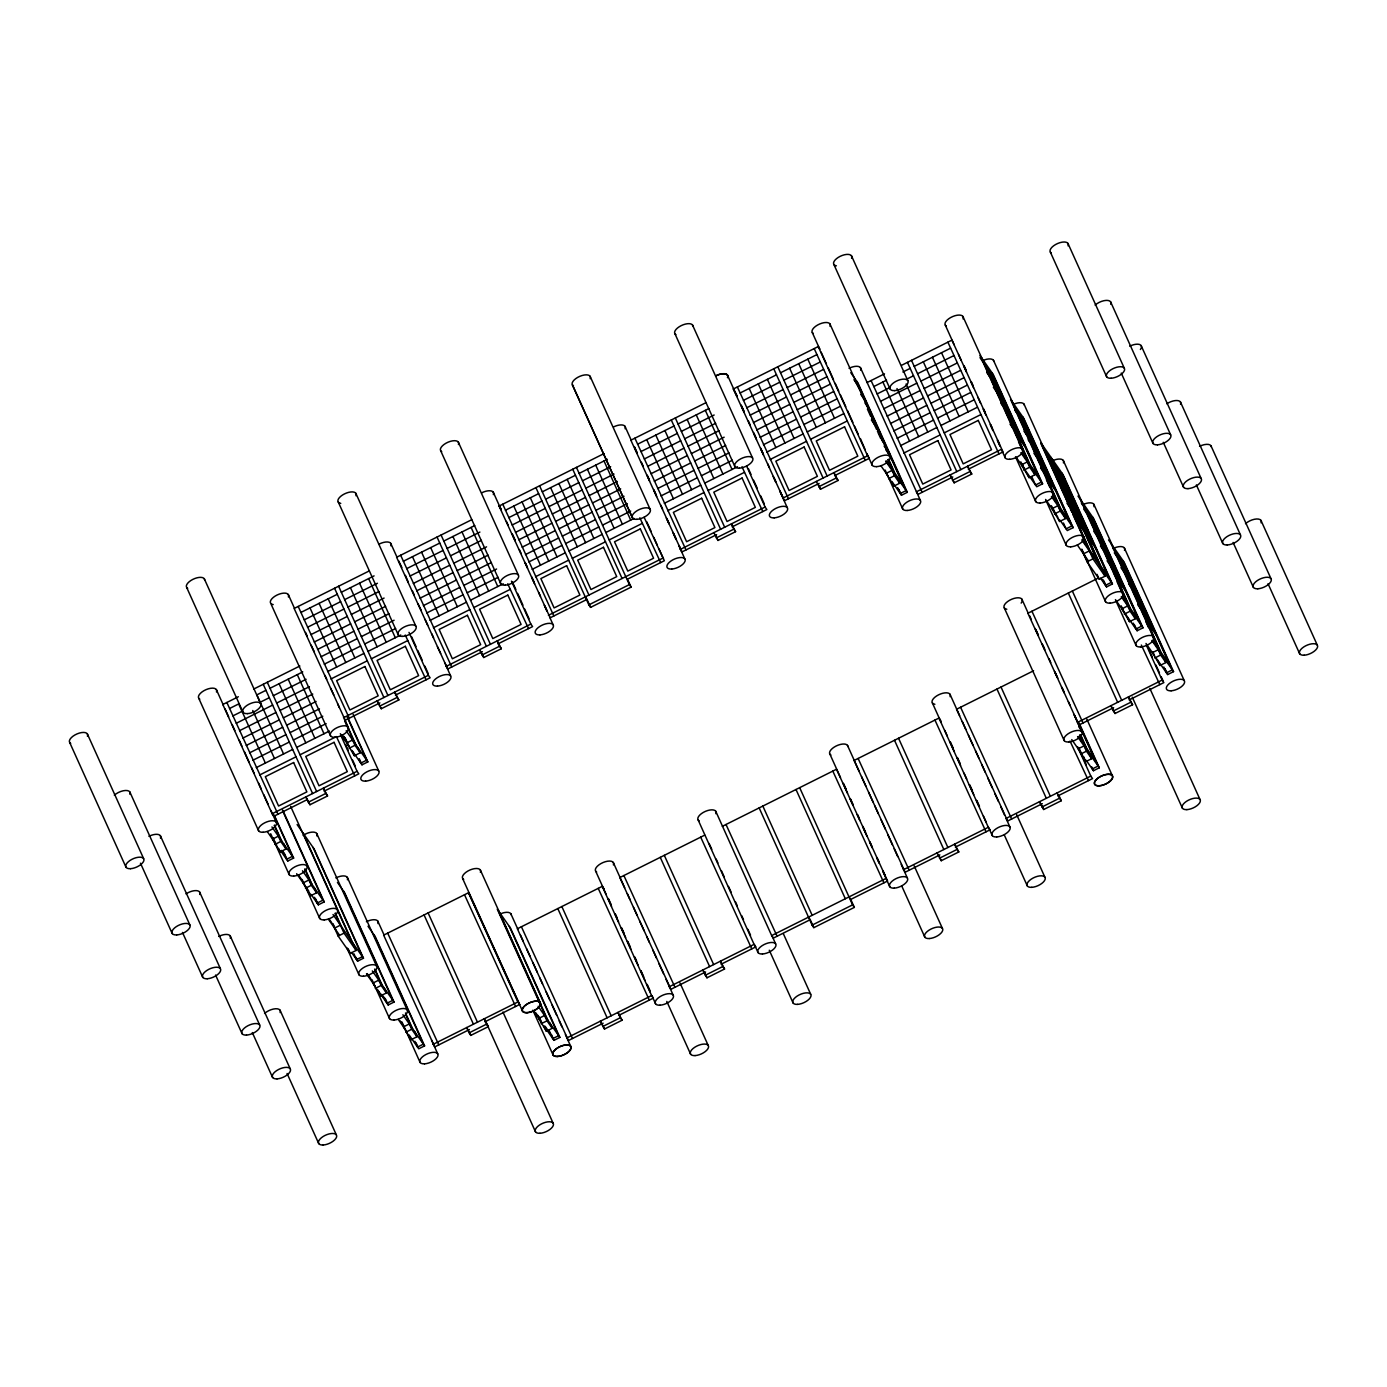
<?xml version="1.0" encoding="UTF-8"?>
<svg xmlns="http://www.w3.org/2000/svg" width="1387" height="1387" viewBox="0 0 1387 1387"><rect width="100%" height="100%" fill="white"/><g stroke="black" fill="none" stroke-linecap="round" stroke-linejoin="round"><path stroke-width="1.5" d="M369.254 570.924L294.148 608.46L345.224 720.217L379.899 702.897M471.736 519.709L396.613 557.262L447.689 669.019L482.381 651.682M644.105 517.264L664.338 560.747L627.513 579.159L631.12 587.134L590.602 607.367L586.996 599.392L550.171 617.804L499.077 506.047L604.056 453.584M705.983 402.663L630.86 440.199L681.936 551.957L716.628 534.636M819.11 483.422L784.418 500.759L733.342 388.984L818.243 346.559L819.994 349.073M300.892 612.447L337.284 594.277M341.323 592.249L374.074 575.882M403.374 561.25L439.766 543.063M443.805 541.051L474.735 525.586M505.475 510.208L538.624 493.651M542.317 491.813L575.466 475.238M579.142 473.4L607.333 459.322M637.621 444.187L674.013 426M678.052 423.989L708.982 408.524M740.103 392.989L776.477 374.802M780.534 372.774L816.908 354.604M304.238 619.85L340.63 601.663M344.67 599.635L377.42 583.268M406.703 568.635L443.094 550.448M447.134 548.437L479.885 532.071M508.821 517.611L541.97 501.036M545.646 499.199L578.795 482.641M582.488 480.786L610.661 466.708M640.967 451.573L677.341 433.403M681.398 431.374L714.149 415.008M743.432 400.375L779.823 382.188M783.863 380.177L820.254 361.99M307.567 627.236L343.959 609.049M347.998 607.038L378.928 591.573M410.049 576.021L446.441 557.851M450.48 555.823L481.41 540.375M512.15 524.997L545.299 508.422M548.992 506.584L582.141 490.027M585.817 488.189L614.008 474.094M644.296 458.976L680.688 440.789M684.727 438.76L715.657 423.312M746.778 407.761L783.152 389.574M787.209 387.562L823.583 369.375M310.913 634.622L347.305 616.435M351.344 614.424L384.095 598.057M413.378 583.424L449.769 565.237M453.809 563.209L486.56 546.842M515.496 532.383L548.645 515.825M552.321 513.988L585.47 497.413M589.163 495.575L617.336 481.497M647.625 466.361L684.016 448.174M688.073 446.163L719.003 430.698M750.107 415.164L786.498 396.977M790.538 394.948L826.929 376.761M314.242 642.025L350.634 623.838M354.673 621.809L385.603 606.362M416.724 590.81L453.116 572.623M457.155 570.612L488.085 555.147M518.825 539.768L551.974 523.211M555.667 521.373L588.816 504.799M592.492 502.961L620.683 488.883M650.971 473.747L687.363 455.56M691.402 453.549L724.153 437.182M753.436 422.55L789.827 404.363M793.867 402.334L830.258 384.164M317.588 649.411L353.98 631.224M358.019 629.195L388.949 613.747M420.053 598.196L456.444 580.009M460.484 577.998L491.414 562.533M522.171 547.172L555.32 530.597M558.996 528.759L592.145 512.202M595.838 510.347L624.011 496.269M654.3 481.15L690.691 462.963M694.731 460.935L725.661 445.487M756.782 429.935L793.173 411.748M797.213 409.737L833.604 391.55M238.356 696.742L222.822 704.492L272.164 813.753L273.915 816.25L306.683 799.883M253.665 689.079L299.852 666.003M867.031 382.569L884.49 373.849M901.723 365.232L951.95 340.127L1003.009 451.902L968.334 469.222M320.917 656.797L357.309 638.609M361.348 636.598L394.099 620.232M423.399 605.599L459.773 587.412M463.83 585.383L496.581 569.017M525.5 554.557L558.649 538M562.342 536.145L595.491 519.588M599.167 517.75L627.357 503.672M657.646 488.536L694.037 470.349M698.077 468.338L729.007 452.873M760.111 437.321L796.502 419.151M800.542 417.123L836.933 398.936M229.583 708.497L238.668 703.937L265.368 763.058M265.957 690.31L256.872 694.852L283.572 753.973M269.997 688.281L302.747 671.915M873.793 386.557L886.536 380.194M902.902 372.011L910.184 368.37M914.224 366.359L950.615 348.172M324.263 664.182L360.637 646.013M364.694 643.984L395.624 628.536M426.728 612.985L463.119 594.798M467.159 592.769L498.089 577.321M528.846 561.943L561.995 545.386M565.671 543.548L598.82 526.973M602.513 525.136L630.686 511.057M660.975 495.922L697.366 477.735M701.406 475.724L732.336 460.259M763.457 444.724L799.848 426.537M803.888 424.509L840.279 406.322M232.912 715.883L242.014 711.34M260.201 702.238L269.303 697.696M273.343 695.667L306.094 679.301M877.121 393.943L889.865 387.58M906.248 379.397L913.513 375.756M917.57 373.744L953.944 355.557M327.592 671.585L363.983 653.398M368.023 651.37L400.774 635.003M430.074 620.37L466.448 602.183M470.505 600.172L503.256 583.806M532.175 569.346L565.324 552.772M569.017 550.934L602.166 534.359M605.842 532.521L634.015 518.443M664.321 503.308L700.712 485.138M704.752 483.109L737.503 466.743M766.786 452.11L803.177 433.923M807.217 431.912L843.608 413.725M236.258 723.268L272.632 705.081M276.672 703.07L309.422 686.686M880.468 401.328L916.859 383.159M920.899 381.13L957.29 362.943M330.938 678.971L367.312 660.784M371.369 658.773L407.743 640.586M433.403 627.756L469.794 609.587M473.834 607.558L510.225 589.371M535.521 576.732L568.67 560.157M572.346 558.32L605.495 541.762M609.188 539.924L642.337 523.35M667.65 510.711L704.041 492.524M708.081 490.495L744.472 472.326M770.132 459.496L806.523 441.309M810.563 439.298L846.954 421.111M239.587 730.654L275.978 712.467M280.018 710.456L312.769 694.089M883.796 408.732L920.188 390.545M924.227 388.516L960.619 370.346M242.933 738.057L279.307 719.87M283.364 717.842L316.097 701.475M887.143 416.117L923.534 397.93M927.574 395.919L963.965 377.732M246.262 745.443L282.653 727.256M286.693 725.228L319.443 708.861M890.471 423.503L926.863 405.316M930.902 403.305L967.294 385.118M249.608 752.829L285.982 734.642M290.039 732.631L322.772 716.247M893.817 430.889L930.192 412.719M934.249 410.691L970.64 392.504M252.937 760.215L289.328 742.028M293.368 740.017L326.118 723.65M897.146 438.292L933.538 420.105M937.577 418.076L973.969 399.907M343.473 717.72L428.375 675.296L430.126 677.792L395.434 695.13M445.938 666.523L530.857 624.081L532.591 626.595L497.916 643.915M548.42 615.308L662.605 558.25M680.202 549.46L765.104 507.035L766.855 509.532L732.163 526.869M782.667 498.245L867.568 455.82L869.32 458.334L834.645 475.654M256.283 767.618L292.657 749.431M296.714 747.402L329.447 731.036M900.475 445.678L936.866 427.491M940.923 425.48L977.298 407.293M379.535 706.208L397.115 697.436L398.849 699.932L381.286 708.722L377.143 700.903L381.286 708.722M482.017 655.011L499.58 646.221L501.331 648.735L483.768 657.507L479.625 649.688L483.768 657.507M716.264 537.948L733.827 529.175L735.578 531.672L718.015 540.445L713.872 532.625M818.746 486.75L836.309 477.96L838.06 480.474L820.48 489.247L816.336 481.428M535.919 487.635L588.851 604.871L629.369 584.62L631.12 587.134M259.612 775.004L296.003 756.817M300.043 754.788L336.434 736.601L354.76 775.836M903.821 453.064L940.213 434.877M944.252 432.865L980.644 414.678M349.125 748.234L354.985 745.304L360.221 752.812L354.361 755.742L346.733 742.912L352.575 739.982L354.985 745.304M888.599 478.654L894.459 475.724L899.695 483.231L893.835 486.161L886.206 473.331L892.049 470.401L894.459 475.724M352.367 750.991L362.007 764.809L367.85 761.896L347.6 717.01M891.824 481.41L901.481 495.228L907.323 492.316L857.998 383.055L850.768 372.67M272.164 813.753L357.066 771.311L358.817 773.825L324.125 791.162M1001.275 449.388L916.356 491.813L918.107 494.327L952.8 476.989M308.226 802.241L325.789 793.451L327.54 795.965L309.977 804.737L305.834 796.918L309.977 804.737M952.436 480.318L969.998 471.528L971.75 474.042L954.169 482.815L950.026 474.995L951.777 477.492M274.921 844.423L280.781 841.493L286.017 849L280.157 851.93L272.528 839.1L278.371 836.17L280.781 841.493M1023.849 470.158L1029.709 467.228L1034.945 474.735L1029.085 477.665L1021.456 464.836L1027.316 461.906L1029.709 467.228M280.573 850.63L287.803 861.015L293.645 858.085L274.262 815.157M1029.327 464.801L980.002 355.54L993.265 374.559L1042.591 483.82L1036.73 486.75L1016.238 457.363M305.469 888.235L311.329 885.305L316.565 892.812L310.705 895.742L303.077 882.912L308.937 879.982L311.329 885.305M1054.415 513.97L1060.257 511.057L1065.511 518.565L1059.651 521.495L1052.005 508.665L1057.865 505.735L1060.257 511.057M311.121 894.459L318.351 904.827L324.211 901.897L282.792 810.199M1059.876 508.63L1010.551 399.369L1023.814 418.389L1073.139 527.649L1067.279 530.562L1060.049 520.194M334.579 928.094L340.422 925.164M1083.507 553.829L1089.35 550.899M338.168 936.069L344.028 933.139L356.112 950.459L350.252 953.389L338.168 936.069L332.811 924.193M1087.096 561.804L1092.956 558.874L1105.04 576.194L1099.18 579.125L1087.096 561.804L1081.739 549.928M484.947 1021.803L519.64 1004.483L468.546 892.725L383.644 935.15L434.738 1046.908L469.43 1029.57M1097.256 578.587L1027.888 613.262L1078.947 725.02L1113.64 707.682M351.587 952.505L357.638 961.156L363.481 958.226L314.138 848.983L297.113 824.572M1100.532 578.24L1106.566 586.909L1112.426 583.979L1063.101 474.718L1041.134 443.216L1090.459 552.477M375.305 988.394L381.165 985.463L386.401 992.971L380.541 995.901L372.912 983.071L378.772 980.141L381.165 985.463M1124.25 614.146L1130.11 611.216L1135.346 618.741L1129.486 621.671L1121.858 608.841L1127.7 605.911L1130.11 611.216M604.021 888.842L602.27 886.345L517.368 928.77L568.445 1040.527L603.137 1023.19M704.735 835.13L619.833 877.555L670.909 989.312L705.602 971.975M722.332 826.323L836.5 769.248L887.593 881.005L850.751 899.417L849.017 896.904M940.733 720.547L938.982 718.05L854.08 760.475L905.156 872.232L939.849 854.895M1033.575 670.771L956.545 709.26L1007.621 821.017L1042.313 803.68M377.333 989.416L388.187 1004.986L394.047 1002.055L344.687 892.795L337.457 882.427M1115.425 599.617L1137.132 630.738L1142.992 627.826L1093.667 518.565L1077.994 496.078M405.854 1032.205L411.714 1029.275L416.95 1036.783L411.089 1039.713L403.461 1026.883L409.321 1023.953L411.714 1029.275M1154.799 657.975L1160.659 655.045L1165.895 662.553L1160.052 665.483L1152.406 652.653L1158.266 649.723L1160.659 655.045M368.006 926.239L375.236 936.606L424.595 1045.867L418.735 1048.797L409.096 1034.962M1156.827 658.998L1167.681 674.567L1173.541 671.637L1124.216 562.376L1108.542 539.907M432.987 1044.411L517.888 1001.969L519.64 1004.483M1077.214 722.523L1162.115 680.098L1163.866 682.595L1129.174 699.932M469.066 1032.899L486.629 1024.109L488.38 1026.623L470.8 1035.396L466.656 1027.576L470.8 1035.396M1113.276 711.011L1130.838 702.238L1132.59 704.735L1115.027 713.507L1110.883 705.688L1115.027 713.507M541.138 1023.745L546.981 1020.815L552.217 1028.322L546.374 1031.252L538.728 1018.422L544.588 1015.492L546.981 1020.815M1080.577 754.112L1086.437 751.199L1091.673 758.706L1085.813 761.636L1078.184 748.807L1084.045 745.877L1086.437 751.199M1092.245 768.987L1098.105 766.057L1079.017 723.789M544.363 1026.501L554.002 1040.337L559.863 1037.407L510.52 928.163L497.257 909.144L546.599 1018.387M1086.229 760.336L1093.459 770.721L1099.319 767.791L1079.051 722.922M566.694 1038.013L651.613 995.589L653.346 998.085L618.671 1015.423M669.175 986.798L754.077 944.374L755.828 946.87L721.136 964.208M715.744 811.239L771.657 935.566L885.842 878.508M903.405 869.736L988.324 827.293L990.058 829.807L955.383 847.128M1005.887 818.521L1090.789 776.079L1092.54 778.592L1057.848 795.913M850.751 899.417L854.357 907.393L813.84 927.643L810.251 919.668L773.409 938.08L771.657 935.566M602.773 1026.501L620.336 1017.729L622.087 1020.225L604.524 1029.015L600.363 1021.196L604.524 1029.015M705.237 975.286L722.8 966.514L724.551 969.01L706.989 977.8L702.845 969.981L706.989 977.8M939.484 858.224L957.047 849.433L958.798 851.947L941.236 860.72L937.075 852.901M1041.949 807.009L1059.512 798.218L1061.263 800.732L1043.7 809.505L1039.556 801.686L1043.7 809.505M759.157 807.91L812.106 925.129L852.606 904.879L854.357 907.393M980.002 357.673L982.724 361.556M983.92 363.29L994.774 378.842M1014.469 407.119L1025.322 422.671M1043.839 449.232L1053.739 463.414M1054.831 464.992L1064.713 479.156M1081.305 502.961L1083.108 505.562M1084.322 507.278L1095.175 522.847M1114.871 551.107L1125.724 566.676M987.267 370.676L998.103 386.245M1014.799 410.171L1016.602 412.771M1017.815 414.505L1028.669 430.057M1049.647 460.172L1057.067 470.8M1058.16 472.378L1068.042 486.56M1083.732 509.064L1086.454 512.947M1087.651 514.681L1098.504 530.233M1114.298 552.876L1117.003 556.759M1118.217 558.493L1129.053 574.062M986.677 372.444L989.382 376.345M990.595 378.062L1001.449 393.631M1021.144 421.891L1031.997 437.46M1050.514 464.021L1060.396 478.186M1061.506 479.763L1071.388 493.945M1090.997 522.067L1101.85 537.619M1121.546 565.879L1132.399 581.448M993.924 385.465L1004.777 401.016M1024.49 429.276L1035.326 444.846M1053.86 471.407L1063.742 485.589M1064.835 487.149L1074.717 501.331M1094.326 529.453L1105.179 545.022M1120.956 567.664L1123.678 571.548M1124.874 573.282L1135.728 588.834M993.352 387.233L996.057 391.117M997.27 392.85L1008.124 408.419M1023.901 431.045L1026.623 434.946M1027.819 436.68L1038.672 452.231M1057.189 478.792L1067.071 492.974M1068.181 494.552L1078.063 508.717M1093.754 531.221L1096.458 535.122M1097.672 536.838L1108.508 552.407M1128.22 580.668L1139.074 596.237M1000.599 400.236L1011.452 415.805M1028.148 439.731L1029.952 442.332M1031.165 444.065L1042.001 459.617M1060.535 486.178L1070.417 500.36M1071.51 501.938L1081.392 516.12M1101.001 544.241L1111.854 559.793M1128.55 583.736L1130.353 586.337M1131.549 588.053L1142.403 603.622M1000.929 403.305L1002.732 405.906M1003.945 407.622L1014.799 423.191M1034.494 451.451L1045.347 467.02M1063.864 493.581L1073.746 507.746M1074.838 509.324L1084.738 523.506M1100.428 546.01L1103.133 549.893M1104.347 551.627L1115.183 567.179M1134.895 595.439L1145.749 611.008M1007.274 415.025L1018.127 430.577M1033.904 453.22L1036.626 457.121M1037.823 458.837L1048.676 474.406M1067.192 500.967L1077.092 515.149M1078.184 516.71L1088.067 530.892M1107.676 559.013L1118.529 574.582M1138.224 602.842L1149.077 618.394M1010.62 422.411L1021.456 437.98M1041.169 466.24L1052.022 481.792M1066.967 503.238L1069.446 506.775L1065.58 498.228M1070.539 508.353L1080.421 522.535M1081.513 524.113L1091.396 538.277M1107.086 560.781L1109.808 564.682M1111.004 566.399L1121.858 581.968M1137.652 604.611L1140.357 608.494M1141.57 610.228L1152.406 625.797M1073.867 515.739L1083.75 529.921M1084.859 531.498L1094.742 545.68M1010.031 424.179L1012.753 428.08M1013.949 429.797L1024.802 445.366M1040.579 468.008L1043.301 471.892M1044.498 473.626L1055.351 489.178M1114.35 573.802L1125.204 589.354M1144.899 617.614L1155.752 633.183M1016.827 435.223L1025.27 447.325L1038.516 476.677L1030.073 464.558L962.925 316.461M1047.376 479.052L1055.819 491.154L1069.065 520.489L1060.622 508.388L993.456 360.273M1076.641 521.009L1084.322 532.036L1097.568 561.388L1089.887 550.362L1024.005 404.085M1021.63 452.457L1026.449 459.374L1018.509 441.777M1052.178 496.286L1056.998 503.204L1051.71 491.466M1082.207 539.335L1086.593 545.628L1082.172 535.85M1122.031 596.462L1126.851 603.38L1117.142 581.864M1152.58 640.274L1157.399 647.192L1152.996 637.413M1020.884 452.699L1042.591 483.82M1051.45 496.529L1073.139 527.649M1081.947 540.271L1112.426 583.979M1121.285 596.687L1142.992 627.826M1151.834 640.517L1173.541 671.637M1045.59 499.441L1057.64 516.744M1077.318 544.97L1088.327 560.764M1145.991 643.447L1154.504 655.652L1152.666 651.647M998.969 453.913L947.893 342.156M1159.809 684.606L1141.345 645.042M859.507 387.337L854.08 379.553L862.835 394.723M860.755 394.341L866.182 402.109M865.003 403.028L869.51 409.512M872.856 416.898L867.43 409.113L870.759 416.516M871.677 417.799L876.185 424.283M922.147 492.298L871.071 380.541M1083.004 722.991L1031.928 611.234M871.383 420.001L879.531 431.669M877.434 431.288L882.86 439.072M881.681 439.974L886.206 446.458M884.108 446.077L889.535 453.844M1078.809 725.436L1081.531 729.337M885.773 449.769L890.003 455.82L903.249 485.155L894.806 473.054L888.634 459.357M1078.67 726.545L1081.981 731.296L1095.227 760.631L1086.801 748.529L1080.612 734.833M886.38 460.952L891.2 467.87L888.547 462.01M1078.358 736.428L1083.178 743.345L1079.641 735.526M885.634 461.195L907.323 492.316M1077.612 736.67L1099.319 767.791M880.988 465.859L888.287 476.33M1071.752 739.583L1082.38 754.805M865.28 460.345L814.204 348.588M1088.483 780.604L1070.001 741.039M733.342 388.984L736.844 395.399M788.457 498.731L737.381 386.973M1011.678 819.006L960.584 707.249M762.798 511.56L741.976 466.778M986.018 831.819L934.942 720.061M685.993 549.945L634.899 438.171M909.196 870.221L858.12 758.464M660.663 562.585L639.823 517.802M883.9 882.843L832.824 771.103M585.245 596.895L586.996 599.392M808.5 917.154L810.251 919.668M588.851 604.871L590.602 607.367M812.106 925.129L813.84 927.643M499.077 506.047L500.828 508.544M553.846 615.967L502.77 504.209M777.101 936.242L726.008 824.485M528.551 628.606L507.729 583.823M751.771 948.899L700.695 837.141M451.729 666.991L400.652 555.233M674.966 987.284L623.873 875.544M426.086 679.821L405.247 635.038M649.307 1000.114L598.23 888.356M349.264 718.206L298.188 606.448M572.484 1038.499L521.408 926.759M346.161 730.776L367.85 761.896M538.156 1006.286L559.863 1037.407M342.26 735.197L345.866 740.381L344.097 736.462M535.469 1012.441L537.879 1015.891M545.108 1026.259L549.928 1033.176M340.3 733.706L348.813 745.911M533.51 1010.932L541.953 1023.051L539.3 1017.191M515.6 1006.494L464.506 894.736M277.955 814.238L226.861 702.481M438.777 1044.896L387.684 933.139M271.956 826.964L293.645 858.085M302.505 870.776L324.211 901.897M333.019 914.536L363.481 958.226M372.34 970.935L394.047 1002.055M402.889 1014.747L424.595 1045.867M281.301 850.404L283.711 853.855M298.604 875.197L302.21 880.381M329.603 919.668L331.805 922.823M367.226 973.622L370.849 978.806M381.685 994.375L384.112 997.825M400.184 1020.901L402.594 1024.352M267.31 831.628L276.706 845.116M296.645 873.706L308.712 890.991M328.39 919.234L339.399 935.011M366.48 973.865L375.01 986.07M398.242 1019.41L405.559 1029.882M1260.956 520.35L1317.269 645.076M1210.938 445.695L1270.96 578.622M1268.03 583.702L1299.706 653.849M1180.389 401.883L1240.411 534.81M1233.095 542.438L1253.397 587.412M1141.12 345.571L1201.142 478.498M1196.374 484.947L1222.849 543.6M1110.571 301.759L1170.593 434.686M1163.277 442.314L1183.579 487.27M1067.938 243.366L1124.25 368.11M1121.251 373.086L1153.03 443.459M1050.375 252.157L1106.687 376.883M1124.354 547.969L1184.255 680.636M1123.002 560.66L1172.327 669.904L1166.484 672.834L1163.832 666.991M1123.002 562.775L1149.702 621.896M1120.297 558.892L1146.997 618.013M1117.593 554.991L1144.275 614.112M1163.502 657.247L1165.895 662.553M1093.823 504.209L1161.491 654.352M1110.952 543.357L1160.278 652.618M1145.922 621.775L1148.575 627.635M1165.045 668.707L1167.681 674.567M1157.642 660.16L1160.052 665.483M1092.453 516.831L1141.778 626.092L1135.918 629.022L1133.283 623.162M1092.453 518.963L1119.153 578.084M1089.749 515.062L1116.431 574.183M1087.027 511.179L1113.726 570.3M1132.954 613.418L1135.346 618.741M1148.887 649.428L1152.406 657.23M1155.926 665.032L1159.463 672.834M1161.214 676.735L1162.982 680.636M1063.274 460.415L1130.925 610.523M1146.269 644.972L1162.115 680.098M1080.404 499.545L1112.305 570.213M1112.981 571.721L1129.729 608.806M1134.479 624.896L1137.132 630.738M1127.891 618.117L1129.486 621.671M1061.991 473.14L1111.316 582.401L1105.474 585.331L1102.821 579.471M1121.233 605.876L1123.869 611.719M1062.234 475.62L1088.934 534.741M1059.772 472.065L1086.454 531.186M1057.293 468.529L1083.993 527.649M1052.109 458.976L1105.04 576.194M1051.017 457.398L1100.342 566.659M1115.876 600.744L1136.126 645.596M1051.259 459.86L1077.942 518.981M1048.78 456.323L1075.48 515.444M1046.318 452.769L1073.001 511.907M1103.931 581.049L1106.566 586.909M1040.718 443.146L1052.75 469.829M1053.253 470.904L1059.425 484.6M1060.257 486.456L1065.268 497.534M1070.279 508.63L1071.943 512.323M1072.619 513.831L1092.956 558.874M1149.84 688.385L1199.998 799.484M1097.03 574.339L1099.18 579.125M1022.618 416.655L1071.943 525.916L1066.083 528.846L1063.43 522.986M1081.808 549.131L1105.578 601.785M1022.618 418.787L1049.3 477.908M1019.896 414.886L1046.596 474.007M1017.191 411.003L1043.874 470.124M1063.101 513.242L1065.511 518.565M1011.764 401.103L1061.09 510.347M1046.405 479.729L1049.942 487.548M1058.038 517.94L1059.651 521.495M992.052 372.843L1041.377 482.087L1035.534 485.017L1031.997 477.215M1052.594 507.434L1055.23 513.277M1051.381 505.7L1053.149 509.601M992.052 374.958L1018.751 434.079M989.347 371.075L1016.047 430.195M986.642 367.174L1013.325 426.294M1032.552 469.43L1034.945 474.735M1046.058 500.62L1066.308 545.455M981.216 357.274L1030.541 466.535M1132.277 697.176L1182.435 808.257M1132.59 704.735L1128.446 696.915L1130.838 702.238M1027.49 474.129L1029.085 477.665M1022.028 463.605L1024.681 469.465M1020.832 461.871L1023.467 467.731M1015.509 456.808L1035.76 501.661M1072.359 591.035L1121.684 700.296M1068.319 593.064L1117.645 702.307M964.26 366.047L966.011 369.948M971.299 381.668L973.067 385.569M983.643 408.974L985.394 412.875M990.682 424.578L992.451 428.479M997.721 440.182L999.49 444.1M945.362 325.234L954.135 344.739M958.556 354.5L961.191 360.343M963.844 366.185L966.479 372.045M970.883 381.789L973.518 387.666M977.922 397.393L980.574 403.27M983.21 409.096L985.862 414.973M990.249 424.699L992.901 430.594M997.288 440.286L999.958 446.198M1001.691 450.047L1005.246 457.901M941.513 352.714L968.213 411.835M932.428 357.257L959.111 416.377M1086.784 719.038L1112.339 775.697M923.326 361.799L950.008 420.92M971.75 474.042L967.589 466.223L969.998 471.528M1029.622 615.759L1031.391 619.66M1035.794 629.421L1038.43 635.281M1042.833 645.024L1044.602 648.925M1049.005 658.686L1050.774 662.587M1055.178 672.348L1057.813 678.191M1062.217 687.952L1063.985 691.853M1068.389 701.614L1070.14 705.515M1074.544 715.259L1078.947 725.02M1021.89 599.167L1028.062 612.863M1035.101 628.432L1037.753 634.327M1042.14 644.036L1044.792 649.931M1054.484 671.36L1057.137 677.255M1061.523 686.964L1064.176 692.859M1073.867 714.288L1076.52 720.182M1078.271 724.049L1081.791 731.885M1089.28 753.384L1091.673 758.706M911.502 360.343L960.827 469.586M1080.213 734.885L1087.252 750.506M1079.884 735.11L1086.056 748.772M1091.69 766.82L1093.459 770.721M907.462 362.354L956.787 471.615M1083.42 756.314L1085.015 759.868M1078.757 747.576L1081.409 753.418M1078.445 747.801L1080.196 751.702M1083.715 759.07L1086.368 764.93M1077.578 746.813L1090.789 776.079M952.574 479.278L954.169 482.815M851.462 255.763L907.774 380.489M906.092 384.008L927.782 432.033M1004.309 607.939L1064.228 740.658M896.99 388.551L918.679 436.593M833.899 264.536L890.211 389.262M882.895 382.014L909.577 441.135M1058.87 795.41L1061.263 800.732M1057.119 792.913L1059.512 798.218M860.425 367.642L920.344 500.326M1001.015 687.033L1050.358 796.294M996.976 689.062L1046.318 798.305M856.785 381.321L906.127 490.582L900.267 493.512L897.632 487.652M829.877 323.83L889.778 456.479M871.608 418.354L876.601 429.45M878.266 433.143L880.78 438.673M897.285 477.908L899.695 483.231M888.235 459.409L895.274 475.03M887.957 459.756L894.078 473.296M898.828 489.386L901.481 495.228M892.24 482.607L893.835 486.161M885.149 470.072L902.764 509.116M812.314 332.62L819.37 348.258M821.121 352.125L826.409 363.862M828.178 367.728L833.466 379.466M835.217 383.349L838.736 391.169M840.505 395.052L845.793 406.755M847.544 410.656L852.832 422.359M854.617 426.277L858.12 434.062M860.512 438.812L865.159 449.665M866.944 453.566L872.198 465.269M818.243 346.559L867.568 455.82M1016.654 814.637L1044.896 877.191M807.823 359.146L834.506 418.267M949.956 694.193L959.648 715.64M962.283 721.5L965.82 729.302M968.455 735.145L972.859 744.888M975.494 750.748L979.014 758.55M981.667 764.393L985.186 772.195M987.821 778.055L992.225 787.799M994.86 793.641L998.397 801.443M1001.033 807.303L1004.552 815.105M1006.321 819.006L1009.84 826.808M798.721 363.689L825.421 422.81M1004.379 835.147L1027.334 885.964M789.619 368.231L816.319 427.352M838.06 480.474L833.899 472.655L836.309 477.96M950.424 742.01L953.06 747.87M957.463 757.614L960.116 763.474M969.79 784.921L972.443 790.781M976.847 800.542L979.482 806.384M932.393 702.966L941.201 722.471M944.72 730.273L947.373 736.116M950.008 741.976L954.412 751.719M957.047 757.579L960.567 765.381M964.086 773.183L966.739 779.026M969.374 784.869L973.778 794.63M976.413 800.472L979.066 806.332M983.47 816.076L986.105 821.936M988.74 827.779L992.26 835.581M938.982 718.05L988.324 827.293M777.812 366.757L827.137 476.018M773.773 368.786L823.098 478.047M818.087 483.924L820.48 489.247M767.392 379.344L794.075 438.465M758.29 383.887L784.99 443.008M958.798 851.947L954.655 844.128L957.047 849.433M749.188 388.429L775.888 447.568M898.551 738.248L947.893 847.509M894.511 740.277L943.836 849.52M741.247 405.143L743.9 411.003M748.304 420.764L750.055 424.665M753.574 432.467L756.227 438.327M760.631 448.07L763.266 453.93M767.67 463.691L769.438 467.592M773.842 477.336L775.61 481.237M780.014 490.998L782.649 496.858M727.447 375.097L737.104 396.543M741.525 406.287L744.143 412.147M753.852 433.594L756.487 439.436M760.891 449.197L763.526 455.04M773.218 476.504L775.853 482.347M780.274 492.108L787.296 507.694M938.826 855.415L941.236 860.72M692.529 325.043L752.552 457.97M748.356 468.563L750.991 474.406M753.626 480.266L757.163 488.068M760.683 495.87L764.202 503.672M746.605 466.049L765.104 507.035M674.966 333.816L734.971 466.743M914.172 865.835L942.414 928.388M705.342 410.344L732.041 469.465M847.492 745.391L858.934 770.756M861.57 776.599L865.973 786.342M868.626 792.202L873.03 801.946M874.781 805.847L878.3 813.649M880.953 819.509L885.357 829.253M887.992 835.095L892.396 844.856M894.147 848.757L897.684 856.559M901.203 864.361L907.358 878.006M696.257 414.886L722.939 474.025M901.897 886.345L924.852 937.179M687.154 419.446L713.854 478.567M735.578 531.672L731.434 523.853L733.827 529.175M843.539 783.464L846.174 789.324M850.595 799.068L853.23 804.928M857.634 814.672L859.403 818.573M862.922 826.392L865.557 832.235M869.961 841.996L871.729 845.897M877.017 857.599L878.786 861.5M883.19 871.261L884.941 875.162M829.929 754.181L840.487 777.57M843.123 783.43L847.526 793.173M850.179 799.033L852.814 804.876M857.218 814.637L859.853 820.48M863.373 828.282L866.91 836.084M869.545 841.926L872.18 847.786M876.584 857.53L879.219 863.39M882.756 871.175L889.795 886.778M675.33 417.972L724.673 527.233M671.291 420.001L720.633 529.262M715.605 535.139L718.015 540.445M664.91 430.559L691.61 489.68M655.808 435.102L682.508 494.223M646.723 439.644L673.423 498.765M799.675 787.66L852.606 904.879M795.999 789.498L845.324 898.759M634.379 446.597L637.014 452.457M641.418 462.218L643.187 466.119M647.59 475.862L649.341 479.763M653.745 489.524L656.398 495.384M660.801 505.128L662.57 509.029M666.974 518.79L668.725 522.691M673.128 532.452L675.781 538.312M679.301 546.114L681.936 551.957M624.965 426.294L631.12 439.956M634.657 447.741L637.274 453.601M646.983 475.047L649.601 480.908M654.023 490.651L656.658 496.494M666.349 517.958L668.985 523.801M673.388 533.562L676.024 539.404M678.676 545.247L684.831 558.909M590.064 376.241L650.07 509.185M646.723 521.72L651.127 531.481M653.78 537.341L657.299 545.143M659.068 549.044L663.471 558.788M762.85 806.072L812.175 915.316M604.021 460.969L630.704 520.108M595.716 465.113L622.416 524.251M587.429 469.257L614.129 528.378M576.437 467.384L629.369 584.62M783.308 933.624L810.684 994.236M572.744 469.222L622.087 578.483M567.179 479.382L593.879 538.503M772.091 936.034L775.628 943.836M558.892 483.526L585.591 542.646M769.282 950.216L793.104 1003.009M550.604 487.669L577.304 546.79M709.121 843.487L711.774 849.329M716.177 859.09L717.929 862.991M721.465 870.793L724.101 876.636M728.504 886.397L731.157 892.257M735.561 902.001L737.312 905.902M741.716 915.663L743.484 919.564M747.888 929.325L750.54 935.167M698.164 820.012L754.077 944.374M754.528 944.824L758.048 952.609M539.595 485.797L588.938 595.058M530.337 497.794L557.037 556.915M522.049 501.938L548.749 561.059M724.551 969.01L720.408 961.191L722.8 966.514M513.762 506.082L540.462 565.202M664.304 855.328L713.646 964.572M660.264 857.357L709.607 966.6M512.288 533.908L514.924 539.768M519.327 549.512L521.096 553.413M525.5 563.174L527.251 567.075M531.654 576.836L534.307 582.679M538.711 592.44L540.479 596.341M544.883 606.102L546.634 610.003M493.217 492.125L501.14 509.688M506.428 521.391L508.179 525.292M512.583 535.035L515.236 540.878M524.91 562.342L527.563 568.185M531.967 577.928L534.602 583.788M544.293 605.235L546.929 611.095M549.581 616.938L553.101 624.739M458.299 442.072L518.339 575.016M512.34 581.708L515.86 589.527M517.628 593.428L522.916 605.131M524.667 609.032L529.071 618.793M511.474 581.17L530.857 624.081M440.737 450.862L500.776 583.788M679.959 982.88L708.202 1045.434M471.095 527.407L497.794 586.528M613.262 862.437L624.722 887.801M627.357 893.644L629.993 899.487M633.512 907.289L637.049 915.091M639.684 920.951L644.088 930.694M646.723 936.537L649.376 942.397M652.896 950.199L656.415 958.001M659.05 963.844L663.454 973.605M666.107 979.447L673.146 995.051M461.992 531.949L488.692 591.07M666.8 1001.431L690.639 1054.224M452.908 536.492L479.59 595.63M501.331 648.735L497.187 640.915L499.58 646.221M608.425 898.603L611.06 904.445M615.464 914.206L617.232 918.107M621.636 927.851L624.271 933.711M627.808 941.513L630.444 947.373M634.847 957.117L636.616 961.018M641.019 970.779L643.655 976.621M647.192 984.441L649.827 990.283M595.699 871.227L606.275 894.615M608.026 898.516L611.546 906.318M615.065 914.12L618.602 921.922M621.237 927.782L625.641 937.525M627.409 941.426L630.929 949.228M634.448 957.03L637.968 964.832M640.603 970.675L645.007 980.418M646.775 984.319L650.295 992.121M652.063 996.022L655.583 1003.824M602.27 886.345L651.613 995.589M441.083 535.035L490.426 644.296M437.044 537.046L486.386 646.307M430.663 547.605L457.363 606.726M421.561 552.165L448.261 611.286M622.087 1020.225L617.943 1012.406L620.336 1017.729M412.476 556.707L439.159 615.828M561.839 906.543L611.182 1015.787M557.799 908.572L607.125 1017.815M390.735 543.34L396.907 556.985M398.676 560.885L401.883 567.56M405.403 575.362L408.35 582.349M412.459 590.983L414.21 594.884M418.042 603.796L421.267 610.488M425.081 619.4L427.733 625.242M431.842 633.894L433.594 637.795M437.408 646.689L440.65 653.416M445.054 663.159L450.619 675.954M355.835 493.287L415.875 626.23M411.627 636.824L416.031 646.585M417.799 650.486L422.203 660.229M424.838 666.089L428.358 673.891M408.992 632.368L428.375 675.296M338.272 502.059L398.294 635.003M368.63 578.604L395.312 637.743M510.797 913.652L517.871 929.29M520.489 935.098L523.159 940.993M526.644 948.76L530.198 956.597M532.816 962.405L537.254 972.2M539.855 978.008L542.542 983.903M546.027 991.653L549.581 999.524M552.182 1005.298L556.638 1015.128M559.221 1020.901L561.926 1026.831M565.393 1034.563L570.733 1046.353M359.528 583.164L386.227 642.285M509.324 926.429L558.649 1035.673L552.806 1038.603L549.304 1030.87M549.824 1023.017L552.217 1028.322M480.249 869.822L540.184 1002.541M498.47 910.878L547.813 1020.121M350.426 587.707L377.125 646.827M551.367 1034.477L554.002 1040.337M398.849 699.932L394.706 692.113L397.115 697.436M543.964 1025.929L546.374 1031.252M538.104 1015.457L539.872 1019.376M532.851 1010.187L553.153 1055.126M338.619 586.233L387.944 695.494M334.579 588.261L383.904 697.522M462.669 878.612L522.604 1011.314M468.546 892.725L517.888 1001.969M328.182 598.82L354.881 657.941M319.097 603.362L345.796 662.483M502.944 1012.042L553.101 1123.141M309.995 607.905L336.694 667.026M353.165 714.392L378.72 770.999M488.38 1026.623L484.219 1018.804L486.629 1024.109M487.149 1024.716L535.538 1131.913M347.27 717.235L366.653 760.163L360.793 763.093L359.042 759.226M357.811 747.489L360.221 752.812M288.253 594.486L294.443 608.199M305.573 632.42L307.342 636.321M311.173 645.215L314.381 651.942M324.957 675.348L326.725 679.249M330.539 688.143L333.764 694.87M337.596 703.746L339.347 707.647M344.635 719.35L348.172 727.169M344.357 719.246L355.8 744.611M344.912 721.413L354.604 742.877M359.354 758.966L362.007 764.809M428.115 912.923L477.457 1022.184M351.969 750.419L354.361 755.742M345.224 737.988L348.744 745.807M424.075 914.952L473.418 1024.195M345.588 744.559L348.241 750.402M352.645 760.163L355.28 766.005M341.202 736.202L357.066 771.311M330.591 735.942L270.69 603.276A9.848 4.525 -24.3 0 1 279.22 594.121A9.848 4.525 -24.3 0 1 288.392 596.965M297.286 674.637L324.003 733.758M288.201 679.197L314.901 738.317M279.099 683.739L305.799 742.86M327.54 795.965L323.396 788.145L325.789 793.451M377.767 921.037L383.974 934.751M431.513 1040.042L437.685 1053.721M267.292 682.265L316.635 791.526M263.253 684.294L312.595 793.537M374.039 934.89L423.382 1044.134L417.522 1047.064L414.904 1041.273M347.27 877.277L407.137 1009.875M414.557 1031.477L416.95 1036.783M405.489 1012.978L412.528 1028.582M406.044 1015.145L411.332 1026.848M416.083 1042.937L417.851 1046.838M204.27 578.743L260.583 703.469M409.494 1036.176L411.089 1039.713M343.491 891.078L392.833 1000.322L386.973 1003.252L384.355 997.444M316.721 833.466L376.588 966.063M401.953 1021.976L420.122 1062.494M384.008 987.665L386.401 992.971M374.941 969.166L381.98 984.77M374.611 969.374L380.784 983.036M385.534 999.125L388.187 1004.986M252.781 710.491L274.47 758.516M378.148 990.578L380.541 995.901M313.046 847.405L362.388 956.666L356.528 959.579L353.91 953.788M371.959 979.655L389.574 1018.665M303.164 833.24L356.112 950.459M290.646 806.402L351.414 940.906M355.87 957.255L357.638 961.156M335.359 913.079L341.531 926.741M335.134 913.461L344.028 933.139M186.708 587.516L243.02 712.259M348.085 948.604L350.252 953.389M346.698 947.546L359.025 974.853M282.463 810.424L322.998 900.163L317.138 903.093L314.52 897.302M333.019 923.811L335.671 929.654M314.173 887.507L316.565 892.812M305.105 869.008L312.144 884.611M304.776 869.216L310.948 882.878M315.699 898.967L318.351 904.827M309.11 892.205L310.705 895.742M273.95 815.383L292.449 856.351L286.589 859.281L283.104 851.549M216.337 689.547L223.376 705.151M225.145 709.034L228.664 716.854M232.201 724.638L234.836 730.516M239.24 740.225L241.875 746.119M244.528 751.927L248.932 761.723M251.567 767.531L254.22 773.443M258.606 783.135L261.259 789.047M263.894 794.838L268.315 804.651M270.933 810.424L276.238 822.214M302.141 879.531L319.756 918.523M283.624 843.695L286.017 849M274.557 825.196L281.596 840.799M274.227 825.404L280.399 839.066M284.266 853.213L287.803 861.015M278.562 848.393L280.157 851.93M273.1 837.869L275.753 843.729M270.708 833.76L289.207 874.712M198.774 698.32L258.675 830.986M280.001 1010.117L336.33 1134.843M230.155 935.809L290.178 1068.736M287.074 1073.469L318.767 1143.634M199.607 891.997L259.629 1024.924M252.313 1032.552L272.598 1077.508M160.337 835.667L220.36 968.611M215.574 975.061L242.066 1033.714M129.789 791.856L189.811 924.8M182.477 932.428L202.779 977.384M87.294 733.81L143.607 858.536M140.468 863.199L172.231 933.572M69.731 742.582L126.044 867.326M573.472 385.846A9.848 4.508 -24.3 0 1 579.818 376.328A9.848 4.508 -24.3 0 1 590.186 378.703M70.702 743.415A9.848 4.525 -24.3 0 1 77.065 733.896A9.848 4.525 -24.3 0 1 87.433 736.272M187.678 588.348A9.848 4.525 -24.3 0 1 192.862 579.367A9.848 4.525 -24.3 0 1 204.652 579.87M264.57 1013.446A9.848 4.525 -24.3 0 1 275.58 1008.748A9.848 4.525 -24.3 0 1 280.139 1012.579M1245.509 523.679A9.848 4.525 -24.3 0 1 1256.535 518.981A9.848 4.525 -24.3 0 1 1261.078 522.812M836.378 265.819A9.848 4.525 -24.3 0 1 840.054 256.387A9.848 4.525 -24.3 0 1 851.583 258.225M1051.346 252.971A9.848 4.525 -24.3 0 1 1057.709 243.471A9.848 4.525 -24.3 0 1 1068.077 245.846M1014.972 403.704A9.848 4.525 -24.3 0 1 1024.386 405.212M675.937 334.631A9.848 4.508 -24.3 0 1 681.138 325.668A9.848 4.508 -24.3 0 1 692.911 326.153M849.052 368.301A9.848 4.508 -24.3 0 1 857.964 366.376A9.848 4.508 -24.3 0 1 860.581 370.138M1095.123 305.088A9.848 4.525 -24.3 0 1 1106.15 300.39A9.848 4.525 -24.3 0 1 1110.71 304.221M186.014 893.887A9.848 4.525 -24.3 0 1 196.191 890.61A9.848 4.525 -24.3 0 1 199.728 894.459M340.751 503.36A9.848 4.508 -24.3 0 1 344.427 493.928A9.848 4.508 -24.3 0 1 355.974 495.748M946.333 326.066A9.848 4.508 -24.3 0 1 952.696 316.548A9.848 4.508 -24.3 0 1 963.063 318.923M335.862 877.919A9.848 4.525 -24.3 0 1 347.391 879.757M303.129 835.373A9.848 4.525 -24.3 0 1 313.306 832.096A9.848 4.525 -24.3 0 1 316.843 835.945M1082.432 504.851A9.848 4.525 -24.3 0 1 1093.962 506.688M1199.547 446.337A9.848 4.525 -24.3 0 1 1211.319 446.822M1051.883 461.039A9.848 4.525 -24.3 0 1 1063.413 462.877M813.319 333.487A9.848 4.508 -24.3 0 1 819.682 323.986A9.848 4.508 -24.3 0 1 830.05 326.361M501.782 913.305A9.848 4.525 -24.3 0 1 511.196 914.796M613.557 426.936A9.848 4.508 -24.3 0 1 622.486 425.011A9.848 4.508 -24.3 0 1 625.104 428.756M1006.806 609.24A9.848 4.508 -24.3 0 1 1005.922 602.998A9.848 4.508 -24.3 0 1 1018.145 597.78A9.848 4.508 -24.3 0 1 1021.161 603.102M481.809 492.766A9.848 4.508 -24.3 0 1 493.339 494.604M199.763 699.135A9.848 4.525 -24.3 0 1 206.108 689.616A9.848 4.525 -24.3 0 1 216.476 691.992M114.341 795.202A9.848 4.525 -24.3 0 1 125.367 790.486A9.848 4.525 -24.3 0 1 129.91 794.335M1112.963 548.593A9.848 4.508 -24.3 0 1 1121.875 546.669A9.848 4.508 -24.3 0 1 1124.493 550.431M273.187 604.559A9.848 4.525 -24.3 0 1 271.679 604.091M366.411 921.731A9.848 4.525 -24.3 0 1 375.322 919.806A9.848 4.525 -24.3 0 1 377.94 923.551M1129.729 346.195A9.848 4.525 -24.3 0 1 1139.455 344.461A9.848 4.525 -24.3 0 1 1140.409 349.507M984.423 359.909A9.848 4.525 -24.3 0 1 993.838 361.4M148.929 836.309A9.848 4.525 -24.3 0 1 160.459 838.147M218.747 936.433A9.848 4.525 -24.3 0 1 230.277 938.271M463.691 879.462A9.848 4.525 -24.3 0 1 470.037 869.961A9.848 4.525 -24.3 0 1 480.405 872.336M441.725 451.677A9.848 4.508 -24.3 0 1 448.07 442.176A9.848 4.508 -24.3 0 1 458.438 444.533M379.344 543.981A9.848 4.508 -24.3 0 1 390.874 545.802M1166.814 403.79A9.848 4.525 -24.3 0 1 1176.991 400.514A9.848 4.525 -24.3 0 1 1180.528 404.345M934.89 704.267A9.848 4.508 -24.3 0 1 938.566 694.835A9.848 4.508 -24.3 0 1 950.095 696.655M830.9 754.996A9.848 4.508 -24.3 0 1 836.084 746.033A9.848 4.508 -24.3 0 1 847.873 746.518M596.67 872.042A9.848 4.508 -24.3 0 1 603.033 862.541A9.848 4.508 -24.3 0 1 613.401 864.916M699.152 820.827A9.848 4.508 -24.3 0 1 705.498 811.326A9.848 4.508 -24.3 0 1 715.865 813.701M364.937 666.506L336.642 680.636L349.888 709.988L378.2 695.841L364.937 666.506M405.368 646.29L377.073 660.437L390.319 689.79L418.631 675.642L405.368 646.29M467.419 615.291L439.124 629.438L452.37 658.773L480.665 644.643L467.419 615.291M507.85 595.092L479.555 609.24L492.801 638.575L521.096 624.427L507.85 595.092M566.642 565.705L540.861 578.587L554.106 607.922L579.905 595.04L566.642 565.705M603.484 547.293L577.703 560.175L590.949 589.527L616.73 576.628L603.484 547.293M640.326 528.88L614.528 541.78L627.791 571.115L653.572 558.233L640.326 528.88M701.666 498.245L673.371 512.375L686.617 541.728L714.912 527.58L701.666 498.245M742.097 478.03L713.802 492.177L727.048 521.512L755.343 507.382L742.097 478.03M804.148 447.03L775.836 461.177L789.082 490.513L817.394 476.365L804.148 447.03M844.579 426.832L816.267 440.962L829.513 470.314L857.825 456.167L844.579 426.832M293.628 762.538L265.333 776.668L278.579 806.02L306.874 791.873L293.628 762.538M334.059 742.322L305.764 756.47L319.01 785.805L347.305 771.657L334.059 742.322M937.837 440.598L909.525 454.745L922.771 484.08L951.083 469.933L937.837 440.598M978.268 420.4L949.956 434.53L963.202 463.882L991.514 449.735L978.268 420.4M1095.314 547.796L1087.616 536.769L1100.862 566.104L1108.56 577.131L1095.314 547.796M1125.655 591.33L1117.228 579.229L1130.474 608.564L1138.9 620.665L1125.655 591.33M1156.221 635.142L1147.777 623.04L1161.023 652.375L1169.466 664.494L1156.221 635.142M632.507 517.958L572.467 385.014L632.507 517.958M636.945 519.327A9.848 4.508 -24.3 0 0 650.451 510.312A9.848 4.508 -24.3 0 0 636.494 511.075A9.848 4.508 -24.3 0 0 636.945 519.327M130.465 868.695A9.848 4.525 -24.3 0 0 143.988 859.663A9.848 4.525 -24.3 0 0 130.031 860.443A9.848 4.525 -24.3 0 0 130.465 868.695M247.441 713.629A9.848 4.525 -24.3 0 0 260.964 704.596A9.848 4.525 -24.3 0 0 247.007 705.376A9.848 4.525 -24.3 0 0 247.441 713.629M539.959 1133.283A9.848 4.525 -24.3 0 0 553.482 1124.25A9.848 4.525 -24.3 0 0 539.526 1125.03A9.848 4.525 -24.3 0 0 539.959 1133.283M323.188 1145.003A9.848 4.525 -24.3 0 0 336.712 1135.97A9.848 4.525 -24.3 0 0 322.738 1136.751A9.848 4.525 -24.3 0 0 323.188 1145.003M1304.127 655.219A9.848 4.525 -24.3 0 0 1317.65 646.203A9.848 4.525 -24.3 0 0 1303.693 646.983A9.848 4.525 -24.3 0 0 1304.127 655.219M1186.856 809.627A9.848 4.525 -24.3 0 0 1200.379 800.594A9.848 4.525 -24.3 0 0 1186.405 801.374A9.848 4.525 -24.3 0 0 1186.856 809.627M894.632 390.631A9.848 4.525 -24.3 0 0 908.156 381.616A9.848 4.525 -24.3 0 0 894.199 382.396A9.848 4.525 -24.3 0 0 894.632 390.631M1111.108 378.252A9.848 4.525 -24.3 0 0 1124.632 369.219A9.848 4.525 -24.3 0 0 1110.675 370A9.848 4.525 -24.3 0 0 1111.108 378.252M1070.729 546.825A9.848 4.525 -24.3 0 0 1084.253 537.809A9.848 4.525 -24.3 0 0 1070.296 538.589A9.848 4.525 -24.3 0 0 1070.729 546.825M293.628 876.081A9.848 4.525 -24.3 0 0 307.151 867.066A9.848 4.525 -24.3 0 0 293.177 867.846A9.848 4.525 -24.3 0 0 293.628 876.081M1099.197 785.84A9.848 4.525 -24.3 0 0 1112.721 776.807A9.848 4.508 -24.3 0 0 1098.729 777.5A9.848 4.508 -24.3 0 0 1099.163 785.753A9.848 4.508 -24.3 0 0 1112.686 776.72A9.848 4.525 -24.3 0 0 1098.764 777.587A9.848 4.525 -24.3 0 0 1099.197 785.84M739.41 468.13A9.848 4.508 -24.3 0 0 752.933 459.097A9.848 4.508 -24.3 0 0 738.976 459.877A9.848 4.508 -24.3 0 0 739.41 468.13M907.202 510.485A9.848 4.508 -24.3 0 0 920.725 501.47A9.848 4.508 -24.3 0 0 906.769 502.25A9.848 4.508 -24.3 0 0 907.202 510.485M365.579 781.124A9.848 4.525 -24.3 0 0 379.084 772.091A9.848 4.525 -24.3 0 0 365.128 772.871A9.848 4.525 -24.3 0 0 365.579 781.124M1157.451 444.828A9.848 4.525 -24.3 0 0 1170.975 435.813A9.848 4.525 -24.3 0 0 1157.001 436.576A9.848 4.525 -24.3 0 0 1157.451 444.828M246.487 1035.083A9.848 4.525 -24.3 0 0 260.01 1026.051A9.848 4.525 -24.3 0 0 246.036 1026.831A9.848 4.525 -24.3 0 0 246.487 1035.083M402.733 636.373A9.848 4.508 -24.3 0 0 416.239 627.34A9.848 4.508 -24.3 0 0 402.282 628.12A9.848 4.508 -24.3 0 0 402.733 636.373M1009.684 459.288A9.848 4.508 -24.3 0 0 1023.207 450.272A9.848 4.508 -24.3 0 0 1009.233 451.035A9.848 4.508 -24.3 0 0 1009.684 459.288M393.995 1020.034A9.848 4.525 -24.3 0 0 407.518 1011.002A9.848 4.525 -24.3 0 0 393.544 1011.782A9.848 4.525 -24.3 0 0 393.995 1020.034M363.446 976.223A9.848 4.525 -24.3 0 0 376.969 967.19A9.848 4.525 -24.3 0 0 362.995 967.97A9.848 4.525 -24.3 0 0 363.446 976.223M1140.565 646.966A9.848 4.525 -24.3 0 0 1154.071 637.933A9.848 4.525 -24.3 0 0 1140.114 638.713A9.848 4.525 -24.3 0 0 1140.565 646.966M1257.818 588.782A9.848 4.525 -24.3 0 0 1271.342 579.749A9.848 4.525 -24.3 0 0 1257.385 580.529A9.848 4.525 -24.3 0 0 1257.818 588.782M1110.016 603.154A9.848 4.525 -24.3 0 0 1123.522 594.121A9.848 4.525 -24.3 0 0 1109.565 594.902A9.848 4.525 -24.3 0 0 1110.016 603.154M876.636 466.639A9.848 4.508 -24.3 0 0 890.159 457.623A9.848 4.508 -24.3 0 0 876.203 458.403A9.848 4.508 -24.3 0 0 876.636 466.639M557.591 1056.495A9.848 4.525 -24.3 0 0 571.097 1047.462A9.848 4.508 -24.3 0 0 557.089 1048.156A9.848 4.508 -24.3 0 0 557.539 1056.409A9.848 4.508 -24.3 0 0 571.045 1047.376A9.848 4.525 -24.3 0 0 557.141 1048.243A9.848 4.525 -24.3 0 0 557.591 1056.495M671.689 569.051A9.848 4.508 -24.3 0 0 685.213 560.019A9.848 4.508 -24.3 0 0 671.256 560.799A9.848 4.508 -24.3 0 0 671.689 569.051M1068.649 741.993A9.848 4.508 -24.3 0 0 1082.172 732.977A9.848 4.508 -24.3 0 0 1068.198 733.74A9.848 4.508 -24.3 0 0 1068.649 741.993M324.177 919.893A9.848 4.525 -24.3 0 0 337.7 910.878A9.848 4.525 -24.3 0 0 323.726 911.64A9.848 4.525 -24.3 0 0 324.177 919.893M539.959 634.882A9.848 4.508 -24.3 0 0 553.482 625.866A9.848 4.508 -24.3 0 0 539.508 626.629A9.848 4.508 -24.3 0 0 539.959 634.882M774.171 517.854A9.848 4.508 -24.3 0 0 787.695 508.821A9.848 4.508 -24.3 0 0 773.721 509.601A9.848 4.508 -24.3 0 0 774.171 517.854M727.568 377.559A9.848 4.508 -24.3 0 0 716.039 375.721A9.848 4.508 -24.3 0 1 727.551 377.559M263.079 832.269A9.848 4.525 -24.3 0 0 276.602 823.254A9.848 4.525 -24.3 0 0 262.628 824.034A9.848 4.525 -24.3 0 0 263.079 832.269M176.669 934.942A9.848 4.525 -24.3 0 0 190.175 925.909A9.848 4.525 -24.3 0 0 176.218 926.689A9.848 4.525 -24.3 0 0 176.669 934.942M1171.113 690.795A9.848 4.508 -24.3 0 0 1184.637 681.763A9.848 4.508 -24.3 0 0 1170.68 682.543A9.848 4.508 -24.3 0 0 1171.113 690.795M335.03 737.312A9.848 4.525 -24.3 0 0 348.536 728.279A9.848 4.525 -24.3 0 0 334.579 729.059A9.848 4.525 -24.3 0 0 335.03 737.312M424.543 1063.846A9.848 4.525 -24.3 0 0 438.067 1054.813A9.848 4.525 -24.3 0 0 424.093 1055.594A9.848 4.525 -24.3 0 0 424.543 1063.846M1188 488.64A9.848 4.525 -24.3 0 0 1201.523 479.625A9.848 4.525 -24.3 0 0 1187.549 480.387A9.848 4.525 -24.3 0 0 1188 488.64M1040.198 503.03A9.848 4.525 -24.3 0 0 1053.704 493.997A9.848 4.525 -24.3 0 0 1039.747 494.778A9.848 4.525 -24.3 0 0 1040.198 503.03M207.218 978.754A9.848 4.525 -24.3 0 0 220.724 969.721A9.848 4.525 -24.3 0 0 206.767 970.501A9.848 4.525 -24.3 0 0 207.218 978.754M277.036 1078.878A9.848 4.525 -24.3 0 0 290.559 1069.862A9.848 4.525 -24.3 0 0 276.585 1070.643A9.848 4.525 -24.3 0 0 277.036 1078.878M527.043 1012.683A9.848 4.525 -24.3 0 0 540.549 1003.651A9.848 4.508 -24.3 0 0 526.575 1004.413A9.848 4.508 -24.3 0 0 527.008 1012.649A9.848 4.508 -24.3 0 0 540.531 1003.633A9.848 4.525 -24.3 0 0 526.592 1004.431A9.848 4.525 -24.3 0 0 527.043 1012.683M505.197 585.158A9.848 4.508 -24.3 0 0 518.721 576.142A9.848 4.508 -24.3 0 0 504.747 576.905A9.848 4.508 -24.3 0 0 505.197 585.158M437.477 686.097A9.848 4.508 -24.3 0 0 451 677.064A9.848 4.508 -24.3 0 0 437.044 677.844A9.848 4.508 -24.3 0 0 437.477 686.097M1227.27 544.97A9.848 4.525 -24.3 0 0 1240.793 535.937A9.848 4.525 -24.3 0 0 1226.836 536.717A9.848 4.525 -24.3 0 0 1227.27 544.97M1031.755 887.333A9.848 4.508 -24.3 0 0 1045.278 878.318A9.848 4.508 -24.3 0 0 1031.304 879.098A9.848 4.508 -24.3 0 0 1031.755 887.333M929.273 938.548A9.848 4.508 -24.3 0 0 942.796 929.515A9.848 4.508 -24.3 0 0 928.839 930.296A9.848 4.508 -24.3 0 0 929.273 938.548M996.698 836.95A9.848 4.508 -24.3 0 0 1010.221 827.918A9.848 4.508 -24.3 0 0 996.247 828.698A9.848 4.508 -24.3 0 0 996.698 836.95M894.216 888.148A9.848 4.508 -24.3 0 0 907.739 879.133A9.848 4.508 -24.3 0 0 893.783 879.913A9.848 4.508 -24.3 0 0 894.216 888.148M797.542 1004.379A9.848 4.508 -24.3 0 0 811.048 995.346A9.848 4.508 -24.3 0 0 797.092 996.126A9.848 4.508 -24.3 0 0 797.542 1004.379M660.004 1005.194A9.848 4.508 -24.3 0 0 673.527 996.161A9.848 4.508 -24.3 0 0 659.571 996.941A9.848 4.508 -24.3 0 0 660.004 1005.194M695.06 1055.594A9.848 4.508 -24.3 0 0 708.584 1046.561A9.848 4.508 -24.3 0 0 694.627 1047.341A9.848 4.508 -24.3 0 0 695.06 1055.594M762.469 953.979A9.848 4.508 -24.3 0 0 775.992 944.963A9.848 4.508 -24.3 0 0 762.035 945.743A9.848 4.508 -24.3 0 0 762.469 953.979"/></g></svg>
